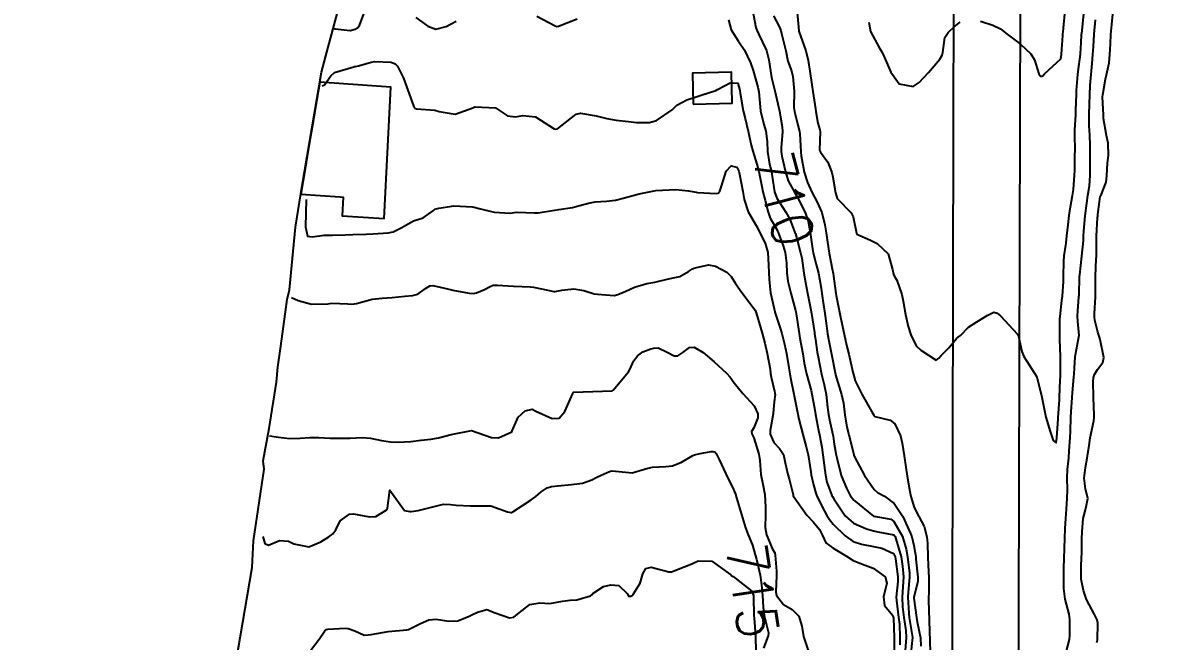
# Model space of a CAD drawing. Header units: metres. Extents: x 298520 to 308411, y 7433745 to 7450750.
# Drawn here: x 300935.2 to 301048.4, y 7443324.6 to 7443385.9 of the extents above; entities that cross this region are included whole.
import ezdxf
from ezdxf.enums import TextEntityAlignment as Align

# ---------------------------------------------------------------- set-up
doc = ezdxf.new("R2010")
doc.units = ezdxf.units.M
doc.header["$LTSCALE"] = 10
doc.linetypes.add('DASHED', pattern=[0.75, 0.5, -0.25])
for name, color, linetype in [('Area', 45, 'Continuous'), ('Cotas', 45, 'Continuous'), ('Curvas de Nivel 1m', 11, 'Continuous'), ('Curvas de Nivel 5m', 15, 'Continuous'), ('Edificações', 30, 'Continuous'), ('Vias Primárias', 230, 'Continuous'), ('Vias Secundárias', 230, 'DASHED')]:
    doc.layers.add(name, color=color, linetype=linetype)
doc.styles.add('Style-STANDARD', font='STANDARD.shx')

msp = doc.modelspace()

# ---------------------------------------------------------------- linework, layer by layer
at = {"layer": 'Area'}
msp.add_polyline3d([(300955.6, 7443318.17, 716.4), (300957.92, 7443331.9, 715.59), (300958.06, 7443334.55, 717.83), (300959.12, 7443341.64, 716.71), (300959.04, 7443342.46, 716.89), (300959.61, 7443345.66, 713.84), (300960.35, 7443350.25, 713.83), (300960.49, 7443351.75, 713.84), (300960.78, 7443353.83, 713.9), (300961.4, 7443358.46, 715.91), (300961.65, 7443359.43, 712.91), (300962.22, 7443365.63, 715.07), (300962.9, 7443369.76, 714.84), (300963.89, 7443375.57, 715.62), (300964.82, 7443380.98, 712.06), (300965.23, 7443382.6, 719.17), (300966.51, 7443387.26, 718.54)], dxfattribs=at)
at = {"layer": 'Curvas de Nivel 1m', "flags": 128}
for points, elevation in [([(301007.56, 7443387.15), (301007.89, 7443385.41), (301007.97, 7443385.14), (301008.15, 7443384.78), (301008.93, 7443383.13), (301009.18, 7443382.19), (301009.33, 7443381.12), (301009.44, 7443380.46), (301009.75, 7443379.12), (301010.06, 7443377.83), (301010.22, 7443377.11), (301010.5, 7443375.56), (301010.52, 7443375.11), (301010.38, 7443373.47), (301010.38, 7443373.11), (301010.46, 7443372.65), (301010.83, 7443371.1), (301011.1, 7443370.23), (301011.71, 7443369.09), (301011.96, 7443368.69), (301012.77, 7443367.08), (301013.06, 7443366.22), (301013.27, 7443365.08), (301013.49, 7443363.48), (301013.58, 7443363.07), (301013.88, 7443361.94), (301014.08, 7443361.07), (301014.35, 7443359.57), (301014.42, 7443359.06), (301014.52, 7443358.37), (301014.73, 7443357.06), (301014.86, 7443356.11), (301015, 7443355.05), (301015.11, 7443354.37), (301015.38, 7443353.05), (301015.75, 7443351.2), (301015.78, 7443351.04), (301015.79, 7443350.99), (301016.37, 7443349.03), (301016.56, 7443348.18), (301016.71, 7443347.03), (301016.92, 7443345.79), (301017.1, 7443345.03), (301017.59, 7443343.09), (301017.6, 7443343.02), (301017.65, 7443342.87), (301018.65, 7443341.01), (301019.61, 7443339.63), (301019.94, 7443339.32), (301020.63, 7443338.98), (301021.59, 7443338.25), (301022.46, 7443336.96), (301023.23, 7443335.28), (301023.34, 7443334.95), (301023.54, 7443334.09), (301023.73, 7443333.14), (301023.75, 7443332.95), (301023.76, 7443332.72), (301023.94, 7443330.95), (301023.93, 7443330.52), (301023.56, 7443328.95), (301023.56, 7443328.87), (301023.81, 7443326.95), (301023.89, 7443326.51), (301024.22, 7443324.94), (301024.25, 7443324.11)], 709), ([(301009.62, 7443386.57), (301010.16, 7443385.57), (301010.31, 7443385.27), (301010.37, 7443385.11), (301010.44, 7443384.81), (301010.84, 7443383.1), (301011.07, 7443382.06), (301011.41, 7443381.1), (301011.56, 7443380.56), (301011.68, 7443379.09), (301011.66, 7443377.49), (301011.71, 7443377.09), (301011.77, 7443376.81), (301012.04, 7443375.73), (301012.2, 7443375.09), (301012.23, 7443374.89), (301012.35, 7443373.09), (301012.39, 7443372.7), (301012.67, 7443371.08), (301012.99, 7443370.06), (301013.44, 7443369.08), (301013.95, 7443368.11), (301014.41, 7443367.06), (301014.73, 7443365.87), (301014.87, 7443365.06), (301014.99, 7443364.14), (301015.14, 7443363.05), (301015.44, 7443361.48), (301015.54, 7443361.04), (301015.59, 7443360.77), (301015.81, 7443359.04), (301015.84, 7443358.85), (301016.2, 7443357.04), (301016.31, 7443356.53), (301016.65, 7443355.03), (301016.87, 7443353.94), (301017.09, 7443353.03), (301017.51, 7443351.26), (301017.56, 7443351.02), (301017.74, 7443350.41), (301018.42, 7443349.01), (301019.38, 7443347.32), (301019.57, 7443347), (301019.69, 7443346.87), (301021.21, 7443346.49), (301021.68, 7443346.12), (301022.22, 7443344.96), (301022.4, 7443344.23), (301022.6, 7443342.96), (301022.77, 7443341.83), (301022.89, 7443340.96), (301023.15, 7443339.42), (301023.24, 7443338.95), (301023.59, 7443337.85), (301024.06, 7443336.94), (301024.59, 7443335.96), (301024.83, 7443334.93), (301024.89, 7443334.27), (301024.95, 7443332.93), (301025, 7443331.45), (301025.03, 7443330.93), (301025.03, 7443329.39), (301025.01, 7443328.93), (301025.04, 7443327.36), (301025.06, 7443326.93), (301025.11, 7443325.26), (301025.13, 7443324.93), (301025.17, 7443323.18)], 708), ([(301011.98, 7443386.9), (301012.14, 7443385.09), (301012.15, 7443385.04), (301012.85, 7443383.08), (301013.06, 7443382.13), (301013.24, 7443381.08), (301013.45, 7443379.72), (301013.53, 7443379.08), (301013.79, 7443377.34), (301013.83, 7443377.07), (301014.04, 7443375.94), (301014.24, 7443375.27), (301014.27, 7443375.07), (301014.21, 7443373.26), (301014.29, 7443373.07), (301015.01, 7443372.08), (301015.41, 7443371.05), (301015.52, 7443370.59), (301015.78, 7443369.04), (301015.95, 7443368.48), (301017.32, 7443367.03), (301017.55, 7443366.64), (301017.86, 7443365.02), (301017.88, 7443364.98), (301017.91, 7443364.92), (301019.26, 7443364.35), (301019.9, 7443364.01), (301021.02, 7443362.98), (301021.43, 7443361.42), (301021.52, 7443360.98), (301021.63, 7443360.75), (301021.86, 7443360.37), (301022.37, 7443358.96), (301022.5, 7443358.29), (301022.72, 7443356.96), (301022.99, 7443355.77), (301023.24, 7443354.96), (301023.78, 7443353.87), (301024.26, 7443353.43), (301025.02, 7443352.93), (301025.77, 7443352.43), (301026.04, 7443352.65), (301026.26, 7443352.92), (301027.01, 7443353.68), (301027.79, 7443354.59), (301027.96, 7443354.73), (301028.18, 7443354.9), (301028.97, 7443355.72), (301029.81, 7443356.23), (301030.81, 7443356.86), (301031.48, 7443357.2), (301031.82, 7443357.11), (301032.16, 7443356.85), (301033.8, 7443355.05), (301033.89, 7443354.92), (301033.92, 7443354.83), (301034.25, 7443353.3), (301034.46, 7443352.82), (301035.74, 7443350.8), (301036.25, 7443348.79), (301036.38, 7443348.12), (301036.64, 7443346.79), (301037.08, 7443345.39), (301037.27, 7443344.78), (301037.36, 7443344.48), (301037.67, 7443344.24), (301037.72, 7443344.73), (301037.73, 7443344.78), (301037.86, 7443346.61), (301037.87, 7443346.78), (301037.99, 7443348.51), (301038, 7443348.78), (301038.07, 7443350.45), (301038.08, 7443350.78), (301038.11, 7443352.43), (301038.11, 7443352.78), (301038.04, 7443354.53), (301038.04, 7443354.78), (301038.03, 7443356.55), (301038.05, 7443356.78), (301038.24, 7443358.37), (301038.28, 7443358.78), (301038.39, 7443360.24), (301038.4, 7443360.77), (301038.42, 7443362.23), (301038.47, 7443362.77), (301038.64, 7443364.03), (301038.73, 7443364.77), (301038.85, 7443365.85), (301038.95, 7443366.77), (301039.07, 7443367.64), (301039.3, 7443368.77), (301039.38, 7443369.36), (301039.48, 7443370.77), (301039.5, 7443371.25), (301039.53, 7443372.76), (301039.54, 7443373.24), (301039.52, 7443374.77), (301039.53, 7443375.27), (301039.6, 7443376.76), (301039.61, 7443377.21), (301039.67, 7443378.76), (301039.69, 7443379.16), (301039.8, 7443380.76), (301039.83, 7443381.04), (301040.07, 7443382.76), (301040.07, 7443382.82), (301040.14, 7443383.88), (301040.19, 7443384.72), (301040.19, 7443384.76), (301040.2, 7443384.8), (301040.41, 7443386.75)], 707), ([(301030.16, 7443386.03), (301031.38, 7443385.64), (301032.16, 7443385.26), (301032.67, 7443384.84), (301034.14, 7443383.74), (301035.16, 7443382.81), (301035.51, 7443382.2), (301035.96, 7443380.8), (301036.01, 7443380.71), (301036.1, 7443380.6), (301036.3, 7443380.6), (301036.5, 7443380.8), (301037.33, 7443381.57), (301038.12, 7443382.3), (301038.18, 7443382.73), (301038.18, 7443382.78), (301038.33, 7443384.6), (301038.34, 7443384.78), (301038.37, 7443384.99), (301038.51, 7443386.77)], 706), ([(301041.69, 7443324.46), (301041.75, 7443324.73), (301041.78, 7443326.39), (301041.72, 7443326.73), (301041.46, 7443327.25), (301040.68, 7443328.74), (301040.36, 7443329.61), (301040.14, 7443330.75), (301040.14, 7443332.14), (301040.19, 7443332.75), (301040.22, 7443333.43), (301040.22, 7443334.75), (301040.23, 7443335.42), (301040.34, 7443336.75), (301040.59, 7443337.74), (301040.81, 7443338.74), (301040.57, 7443339.7), (301040.43, 7443340.75), (301040.58, 7443341.81), (301040.75, 7443342.74), (301040.93, 7443344), (301041.05, 7443344.74), (301041.39, 7443346.43), (301041.44, 7443346.73), (301041.44, 7443346.99), (301041.36, 7443348.74), (301041.34, 7443350.34), (301041.37, 7443350.74), (301041.45, 7443351.03), (301041.75, 7443351.52), (301042.29, 7443352.2), (301042.39, 7443352.72), (301042.04, 7443354.48), (301041.96, 7443354.73), (301041.8, 7443355.22), (301041.49, 7443356.42), (301041.46, 7443356.74), (301041.47, 7443357.08), (301041.55, 7443358.73), (301041.57, 7443360.45), (301041.58, 7443360.73), (301041.64, 7443362.5), (301041.66, 7443362.73), (301041.67, 7443362.95), (301041.65, 7443364.73), (301041.77, 7443366.57), (301041.79, 7443366.73), (301041.8, 7443366.87), (301041.95, 7443368.12), (301042.04, 7443368.65), (301042.08, 7443368.73), (301042.61, 7443370.09), (301042.7, 7443370.72), (301042.77, 7443371.95), (301042.87, 7443372.72), (301042.81, 7443373.93), (301042.65, 7443374.72), (301042.37, 7443376.4), (301042.35, 7443376.73), (301042.27, 7443378.53), (301042.28, 7443378.73), (301042.55, 7443380.28), (301042.66, 7443380.72), (301042.92, 7443381.92), (301043, 7443382.72), (301043.06, 7443383.8), (301043.1, 7443384.72), (301043.17, 7443385.71), (301043.29, 7443386.72)], 709), ([(301019.1, 7443385.94), (301019.26, 7443385), (301020.13, 7443383.36), (301020.36, 7443382.99), (301020.6, 7443382.5), (301021.28, 7443380.98), (301022.09, 7443379.83), (301023.48, 7443379.57), (301024.09, 7443379.97), (301024.99, 7443380.94), (301026.12, 7443382.28), (301026.36, 7443382.67), (301026.42, 7443382.92), (301026.64, 7443384.42), (301026.94, 7443384.91), (301027.57, 7443385.5), (301028.16, 7443385.95)], 706), ([(301038.67, 7443323.52), (301038.98, 7443324.76), (301039.03, 7443325.17), (301039.03, 7443326.76), (301038.94, 7443327.28), (301038.57, 7443328.77), (301038.44, 7443329.83), (301038.41, 7443330.77), (301038.42, 7443331.87), (301038.45, 7443332.77), (301038.5, 7443333.82), (301038.53, 7443334.77), (301038.56, 7443335.77), (301038.61, 7443336.77), (301038.68, 7443337.67), (301038.76, 7443338.77), (301038.78, 7443339.6), (301038.76, 7443340.77), (301038.79, 7443341.61), (301038.91, 7443342.77), (301038.96, 7443343.46), (301039.04, 7443344.77), (301039.07, 7443345.38), (301039.11, 7443346.77), (301039.14, 7443347.32), (301039.25, 7443348.76), (301039.29, 7443349.21), (301039.41, 7443350.76), (301039.44, 7443351.08), (301039.55, 7443352.76), (301039.58, 7443352.96), (301039.79, 7443354.02), (301039.92, 7443354.76), (301039.93, 7443354.89), (301039.81, 7443356.32), (301039.78, 7443356.76), (301039.78, 7443356.79), (301039.82, 7443357.32), (301039.92, 7443358.68), (301039.92, 7443358.76), (301039.93, 7443358.84), (301039.99, 7443360.76), (301040, 7443360.9), (301040.22, 7443362.75), (301040.36, 7443364.3), (301040.37, 7443364.75), (301040.4, 7443365.23), (301040.55, 7443366.75), (301040.71, 7443367.99), (301040.82, 7443368.75), (301040.96, 7443369.73), (301041.03, 7443370.74), (301041.05, 7443371.8), (301041.05, 7443372.74), (301041.04, 7443373.72), (301041, 7443374.75), (301040.95, 7443375.66), (301040.95, 7443376.75), (301040.97, 7443377.84), (301041, 7443378.75), (301041.05, 7443379.7), (301041.12, 7443380.74), (301041.22, 7443381.85), (301041.3, 7443382.74), (301041.35, 7443383.53), (301041.44, 7443384.74), (301041.58, 7443386.16)], 708), ([(300964.87, 7443379.63), (300965.1, 7443379.72), (300965.75, 7443380.61), (300966.1, 7443380.96), (300968.02, 7443381.52), (300968.1, 7443381.53), (300968.18, 7443381.53), (300968.49, 7443381.61), (300969.74, 7443381.96), (300970.11, 7443382.03), (300971.72, 7443381.97), (300972.11, 7443381.82), (300972.34, 7443381.57), (300972.93, 7443380.39), (300973.25, 7443379.55), (300973.95, 7443377.65), (300973.98, 7443377.54), (300974, 7443377.49), (300974.05, 7443377.42), (300974.23, 7443377.36), (300976.05, 7443377.21), (300976.48, 7443377.09), (300978.05, 7443376.83), (300979.93, 7443377.47), (300980, 7443377.53), (300980.05, 7443377.54), (300982.05, 7443377.45), (300983.26, 7443376.64), (300984.04, 7443376.55), (300984.78, 7443376.68), (300986.04, 7443376.57), (300987.89, 7443375.38), (300988.03, 7443375.34), (300988.21, 7443375.38), (300990.05, 7443376.81), (300990.48, 7443376.92), (300992.05, 7443376.64), (300993.11, 7443376.38), (300994.04, 7443376.22), (300995.25, 7443376.08), (300996.04, 7443376), (300997.33, 7443375.98), (300998.04, 7443376.19), (300999.57, 7443377.24), (300999.81, 7443377.48), (301000.06, 7443377.72), (301001.05, 7443378.24), (301002.07, 7443378.58), (301002.56, 7443378.72), (301003.9, 7443379.18), (301004.08, 7443379.26), (301005.34, 7443379.92), (301006.09, 7443379.9), (301006.3, 7443379.16), (301006.34, 7443378.89), (301006.64, 7443377.15), (301006.82, 7443376.38), (301007.11, 7443375.15), (301007.41, 7443373.76), (301007.57, 7443373.14), (301007.99, 7443371.87), (301008.19, 7443371.14), (301008.48, 7443369.64), (301008.59, 7443369.13), (301008.82, 7443368.26), (301009.09, 7443367.12), (301009.31, 7443366.5), (301009.92, 7443365.45), (301010.04, 7443365.23), (301010.1, 7443365.11), (301010.59, 7443363.79), (301010.79, 7443363.1), (301010.92, 7443362.05), (301010.95, 7443361.1), (301011.04, 7443360.28), (301011.34, 7443359.09), (301011.82, 7443357.37), (301011.87, 7443357.09), (301011.88, 7443357.02), (301012.19, 7443355.09), (301012.26, 7443354.61), (301012.53, 7443353.08), (301012.69, 7443352.15), (301012.92, 7443351.08), (301013.36, 7443349.44), (301013.45, 7443349.07), (301013.7, 7443347.69), (301013.81, 7443347.07), (301014.11, 7443345.49), (301014.19, 7443345.06), (301014.42, 7443343.82), (301014.54, 7443343.06), (301014.66, 7443342.03), (301014.78, 7443341.05), (301014.93, 7443340.37), (301015.43, 7443339.04), (301015.48, 7443338.92), (301015.6, 7443338.72), (301016.74, 7443337.03), (301017.57, 7443336.28), (301018.84, 7443335.73), (301019.56, 7443335.52), (301019.99, 7443335.43), (301021.55, 7443335.13), (301021.7, 7443334.97), (301021.78, 7443334.74), (301022.28, 7443332.96), (301022.44, 7443332.04), (301022.52, 7443330.96), (301022.47, 7443329.98), (301022.4, 7443328.96), (301022.44, 7443327.99), (301022.57, 7443326.96), (301022.76, 7443325.65), (301022.78, 7443324.96), (301022.69, 7443323.69)], 711), ([(300963.28, 7443368.37), (300963.26, 7443367.01), (300963.24, 7443365.64), (300963.43, 7443364.72), (300963.9, 7443364.66), (300965.09, 7443364.84), (300965.9, 7443364.83), (300967.15, 7443364.87), (300967.91, 7443364.91), (300969.24, 7443364.93), (300969.91, 7443364.95), (300971.41, 7443365.07), (300971.91, 7443365.17), (300972.7, 7443365.56), (300973.92, 7443366.26), (300974.89, 7443366.56), (300975.93, 7443367.29), (300976.05, 7443367.4), (300976.44, 7443367.51), (300977.72, 7443367.72), (300977.94, 7443367.73), (300979.77, 7443367.63), (300979.94, 7443367.62), (300980.44, 7443367.46), (300981.93, 7443367.11), (300983.52, 7443367.02), (300983.93, 7443367.08), (300984.23, 7443367.12), (300985.93, 7443367.03), (300986.29, 7443367.03), (300987.93, 7443367.3), (300988.34, 7443367.37), (300989.71, 7443367.58), (300989.94, 7443367.63), (300991.29, 7443367.99), (300991.94, 7443368.12), (300993.06, 7443368.2), (300993.95, 7443368.31), (300994.74, 7443368.5), (300995.96, 7443368.84), (300996.31, 7443368.93), (300997.96, 7443369.26), (300999.96, 7443369.36), (301001.2, 7443369.22), (301001.96, 7443369.08), (301002.1, 7443369.07), (301003.96, 7443368.97), (301004.15, 7443369), (301004.31, 7443369.18), (301004.49, 7443369.7), (301004.95, 7443371.18), (301005.45, 7443371.71), (301005.99, 7443371.58), (301006.19, 7443371.16), (301006.26, 7443370.87), (301006.58, 7443369.15), (301006.73, 7443368.38), (301007.12, 7443367.15), (301007.92, 7443365.78), (301008.14, 7443365.36), (301008.24, 7443365.14), (301008.8, 7443364.03), (301009.07, 7443363.12), (301009.14, 7443361.85), (301009.16, 7443361.12), (301009.19, 7443360.45), (301009.35, 7443359.12), (301009.81, 7443357.11), (301010.31, 7443355.61), (301010.45, 7443355.1), (301010.71, 7443354.03), (301010.91, 7443353.1), (301011.16, 7443351.69), (301011.25, 7443351.09), (301011.32, 7443350.68), (301011.65, 7443349.09), (301011.72, 7443348.75), (301012.05, 7443347.09), (301012.16, 7443346.61), (301012.54, 7443345.08), (301012.88, 7443343.86), (301013.06, 7443343.08), (301013.32, 7443341.38), (301013.37, 7443341.07), (301013.61, 7443340.1), (301013.82, 7443339.28), (301013.89, 7443339.07), (301014.45, 7443337.92), (301014.92, 7443337.05), (301015.18, 7443336.65), (301015.56, 7443336.19), (301016.75, 7443335.03), (301017.55, 7443334.49), (301018.35, 7443334.21), (301019.54, 7443333.98), (301020.36, 7443333.81), (301021.54, 7443333.29), (301021.69, 7443332.97), (301021.73, 7443332.76), (301021.96, 7443330.97), (301021.95, 7443330.51), (301021.81, 7443328.97), (301021.82, 7443328.63), (301022.04, 7443326.96), (301022.12, 7443326.29), (301022.17, 7443324.96), (301022.15, 7443324.24)], 712), ([(300961.83, 7443358.66), (300962.51, 7443358.36), (300963.83, 7443357.98), (300965.43, 7443358.04), (300965.83, 7443358.08), (300967.43, 7443358.03), (300967.83, 7443357.99), (300968.27, 7443358.05), (300969.83, 7443358.48), (300970.82, 7443358.6), (300971.83, 7443358.65), (300973.08, 7443358.8), (300973.84, 7443358.86), (300974.38, 7443358.99), (300975.12, 7443359.53), (300975.56, 7443359.81), (300975.85, 7443359.83), (300977.29, 7443359.51), (300977.84, 7443359.38), (300979.44, 7443359.07), (300979.84, 7443359.05), (300980.19, 7443359.12), (300980.99, 7443359.46), (300981.55, 7443359.75), (300981.85, 7443359.86), (300982.27, 7443359.87), (300983.85, 7443359.77), (300985.53, 7443359.72), (300985.85, 7443359.69), (300987.24, 7443359.39), (300987.84, 7443359.25), (300987.98, 7443359.24), (300988.63, 7443359.37), (300989.84, 7443359.52), (300990.83, 7443359.34), (300991.84, 7443359.03), (300992.19, 7443358.97), (300993.84, 7443358.86), (300994.2, 7443358.94), (300994.99, 7443359.29), (300995.85, 7443359.69), (300997.07, 7443360.05), (300997.85, 7443360.18), (300999.08, 7443360.46), (300999.86, 7443360.64), (301000.33, 7443360.75), (301001.19, 7443361.22), (301001.6, 7443361.48), (301001.87, 7443361.61), (301003.19, 7443361.88), (301003.87, 7443361.76), (301005.01, 7443361.17), (301005.44, 7443360.74), (301005.85, 7443360.03), (301006.5, 7443359.15), (301007.82, 7443357.39), (301007.9, 7443357.14), (301008.34, 7443355.67), (301008.5, 7443355.13), (301008.77, 7443354.12), (301009.02, 7443353.12), (301009.31, 7443351.56), (301009.35, 7443351.12), (301009.39, 7443350.76), (301009.73, 7443349.36), (301009.77, 7443349.16), (301009.78, 7443349.11), (301009.79, 7443349.05), (301009.71, 7443348.3), (301009.61, 7443347.2), (301009.6, 7443347.12), (301009.31, 7443345.49), (301009.31, 7443345.12), (301009.66, 7443344.3), (301010.23, 7443343.68), (301010.63, 7443343.11), (301010.8, 7443342.26), (301011.05, 7443341.1), (301011.19, 7443340.67), (301011.57, 7443339.09), (301011.58, 7443339.06), (301011.6, 7443339.01), (301012.95, 7443337.08), (301013.57, 7443336.43), (301014.18, 7443335.68), (301014.49, 7443335.06), (301014.82, 7443334.33), (301015.54, 7443333.81), (301016.87, 7443333.03), (301017.53, 7443332.58), (301018.21, 7443332.33), (301019.52, 7443331.82), (301020.71, 7443330.98), (301020.87, 7443330.35), (301020.54, 7443328.98), (301020.64, 7443328.15), (301021.46, 7443327.15), (301021.51, 7443326.97), (301021.52, 7443326.91), (301021.59, 7443324.97), (301021.59, 7443324.81), (301021.6, 7443322.97)], 713), ([(300959.66, 7443344.95), (300960.56, 7443344.8), (300961.66, 7443344.68), (300962.7, 7443344.71), (300963.66, 7443344.79), (300964.54, 7443344.78), (300965.66, 7443344.73), (300966.57, 7443344.73), (300967.66, 7443344.73), (300968.84, 7443344.78), (300969.66, 7443344.73), (300970.75, 7443344.49), (300971.66, 7443344.34), (300972.41, 7443344.31), (300973.66, 7443344.37), (300974.69, 7443344.51), (300975.66, 7443344.61), (300976.42, 7443344.75), (300977.67, 7443345.07), (300979.67, 7443345.47), (300981.67, 7443344.77), (300982.35, 7443344.76), (300983.67, 7443345.35), (300983.72, 7443345.43), (300984.31, 7443346.81), (300985.02, 7443347.41), (300985.7, 7443347.58), (300986.07, 7443347.4), (300987.69, 7443346.66), (300988.37, 7443346.69), (300988.95, 7443347.36), (300989.72, 7443349.15), (300989.81, 7443349.26), (300991.72, 7443349.33), (300993.63, 7443349.4), (300993.72, 7443349.46), (300995.26, 7443351.29), (300995.43, 7443351.6), (300995.76, 7443352.33), (300996.16, 7443352.89), (300996.67, 7443353.27), (300997.48, 7443353.56), (300997.78, 7443353.64), (300998.19, 7443353.67), (300999.09, 7443353.24), (300999.77, 7443352.86), (301000.14, 7443352.86), (301000.63, 7443353.22), (301001.3, 7443353.69), (301001.78, 7443353.73), (301002.66, 7443353.2), (301003.76, 7443352.29), (301004.96, 7443351.17), (301005.34, 7443350.76), (301005.73, 7443350.21), (301006.58, 7443349.15), (301007.7, 7443347.93), (301008.08, 7443347.14), (301008.08, 7443346.74), (301007.68, 7443345.74), (301007.45, 7443345.37), (301007.49, 7443345.14), (301007.67, 7443344.74), (301008.19, 7443343.13), (301008.27, 7443342.51), (301008.38, 7443341.13), (301008.58, 7443340.16), (301008.76, 7443339.13), (301008.84, 7443337.88), (301008.85, 7443337.13), (301008.82, 7443335.87), (301008.94, 7443335.13), (301009.54, 7443333.73), (301009.75, 7443333.34), (301009.81, 7443333.12), (301009.94, 7443331.54), (301009.93, 7443331.11), (301009.87, 7443329.49), (301009.93, 7443329.11), (301010.61, 7443328.24), (301011.47, 7443327.75), (301012.14, 7443327.08), (301012.43, 7443326.1), (301012.62, 7443325.08), (301013.21, 7443323.28)], 714), ([(300963.73, 7443323.67), (300964.58, 7443324.81), (300965.15, 7443325.64), (300965.31, 7443325.77), (300965.44, 7443325.8), (300967.17, 7443325.89), (300967.44, 7443325.87), (300968.12, 7443325.61), (300969.03, 7443325.2), (300969.43, 7443325.22), (300969.75, 7443325.27), (300971.43, 7443325.57), (300973.27, 7443325.71), (300973.44, 7443325.75), (300974.63, 7443326.34), (300975.45, 7443326.72), (300976.19, 7443326.77), (300977.45, 7443326.58), (300978.32, 7443326.62), (300979.46, 7443327.08), (300979.72, 7443327.21), (300980.28, 7443327.46), (300981.19, 7443327.73), (300981.46, 7443327.65), (300981.94, 7443327.45), (300983.46, 7443326.92), (300983.9, 7443326.98), (300984.41, 7443327.42), (300985.47, 7443328.25), (300986.47, 7443328.39), (300987.47, 7443328.35), (300988.7, 7443328.58), (300989.48, 7443328.68), (300990.12, 7443328.7), (300991.48, 7443329.09), (300991.61, 7443329.2), (300991.71, 7443329.33), (300992.79, 7443330.02), (300993.49, 7443330.19), (300994.3, 7443330.11), (300995.14, 7443329.29), (300995.26, 7443329.07), (300995.48, 7443329.07), (300995.62, 7443329.14), (300995.75, 7443329.28), (300996.41, 7443330.35), (300996.67, 7443331.27), (300996.97, 7443331.81), (300997.51, 7443331.92), (300999.27, 7443331.48), (300999.51, 7443331.47), (301000.77, 7443331.96), (301001.52, 7443332.28), (301002.17, 7443332.56), (301003.52, 7443332.54), (301005.4, 7443331.16), (301005.45, 7443331.11), (301005.5, 7443331.08), (301005.65, 7443331.01), (301007.49, 7443329.57), (301007.64, 7443329.14), (301007.65, 7443328.96), (301007.69, 7443327.14), (301007.72, 7443326.88), (301007.85, 7443325.14), (301007.85, 7443324.72), (301007.93, 7443323.13)], 716)]:
    msp.add_lwpolyline(points, dxfattribs=dict(at, elevation=elevation))
at = {"layer": 'Curvas de Nivel 5m', "flags": 128}
for points, elevation in [([(300966.08, 7443385.3), (300966.15, 7443385.26), (300967.64, 7443385.11), (300968.15, 7443385.23), (300968.39, 7443385.37), (300968.57, 7443385.61), (300969.02, 7443386.75)], 710), ([(300986.16, 7443386.52), (300987.98, 7443385.56), (300988.15, 7443385.49), (300988.31, 7443385.54), (300990.16, 7443386.26)], 710), ([(300974.16, 7443386.41), (300975.36, 7443385.53), (300976.15, 7443385.24), (300977.17, 7443385.5), (300978.16, 7443386.02)], 710), ([(301005.16, 7443386.17), (301005.45, 7443385.17), (301006.14, 7443384.1), (301006.76, 7443383.15), (301007.35, 7443381.91), (301007.63, 7443381.14), (301008.09, 7443379.49), (301008.15, 7443379.2), (301008.16, 7443379.14), (301008.18, 7443379.04), (301008.35, 7443377.14), (301008.69, 7443375.78), (301008.87, 7443375.13), (301009, 7443374.1), (301009.05, 7443373.12), (301009.24, 7443371.87), (301009.42, 7443371.12), (301009.51, 7443370.65), (301009.74, 7443369.11), (301009.95, 7443368.49), (301010.87, 7443367.1), (301011.25, 7443366.42), (301011.76, 7443365.09), (301011.8, 7443364.98), (301011.91, 7443364.63), (301012.31, 7443363.09), (301012.43, 7443362.54), (301012.65, 7443361.08), (301012.81, 7443360.13), (301013.01, 7443359.08), (301013.31, 7443357.59), (301013.4, 7443357.07), (301013.69, 7443355.18), (301013.7, 7443355.07), (301013.79, 7443354.49), (301013.96, 7443353.25), (301013.99, 7443353.07), (301014.05, 7443352.79), (301014.4, 7443351.06), (301014.66, 7443349.99), (301014.86, 7443349.05), (301015, 7443347.76), (301015.08, 7443347.05), (301015.18, 7443346.54), (301015.51, 7443345.04), (301015.54, 7443344.91), (301015.66, 7443344.12), (301015.86, 7443343.04), (301015.92, 7443342.76), (301016.36, 7443341.03), (301016.87, 7443339.77), (301017.25, 7443339.02), (301017.6, 7443338.56), (301019.55, 7443337), (301019.57, 7443336.99), (301021.28, 7443336.68), (301021.57, 7443336.45), (301022.41, 7443334.96), (301022.79, 7443333.71), (301022.93, 7443332.96), (301023.12, 7443331.34), (301023.12, 7443330.95), (301022.99, 7443329.45), (301022.97, 7443328.96), (301023.05, 7443327.37), (301023.1, 7443326.95), (301023.42, 7443324.96), (301023.21, 7443323.16)], 710), ([(300959, 7443334.96), (300959.18, 7443334.29), (300959.54, 7443334.13), (300960.66, 7443334.58), (300961.54, 7443334.5), (300962.08, 7443334.23), (300963.54, 7443333.95), (300964.76, 7443334.43), (300965.55, 7443334.95), (300965.95, 7443335.23), (300966.23, 7443335.63), (300966.66, 7443336.53), (300967.58, 7443337.2), (300967.97, 7443337.22), (300969.57, 7443336.91), (300970.2, 7443336.96), (300971.23, 7443337.57), (300971.37, 7443337.79), (300971.6, 7443339.57), (300973.03, 7443337.56), (300973.58, 7443337.44), (300973.69, 7443337.44), (300974.41, 7443337.54), (300975.59, 7443337.84), (300976.92, 7443338.18), (300977.59, 7443338.14), (300978.17, 7443338.07), (300979.59, 7443338.02), (300981.02, 7443338.02), (300981.59, 7443338.02), (300983.24, 7443337.43), (300983.58, 7443337.34), (300983.66, 7443337.35), (300983.79, 7443337.43), (300985.6, 7443338.62), (300986.06, 7443338.94), (300986.61, 7443339.39), (300987.19, 7443339.8), (300987.61, 7443339.92), (300988.24, 7443340), (300989.61, 7443340.13), (300990.68, 7443340.27), (300991.62, 7443340.6), (300992.11, 7443340.84), (300993.14, 7443341.31), (300993.48, 7443341.45), (300993.63, 7443341.47), (300995.62, 7443341.28), (300997.16, 7443341.74), (300997.63, 7443341.83), (300998.97, 7443341.9), (300999.63, 7443341.99), (301000.52, 7443342.34), (301001.65, 7443343), (301001.79, 7443343.07), (301002.36, 7443343.2), (301003.44, 7443343.41), (301003.66, 7443343.41), (301003.82, 7443343.35), (301003.95, 7443343.19), (301004.24, 7443342.59), (301004.91, 7443341.17), (301005.15, 7443340.7), (301005.61, 7443339.79), (301005.85, 7443339.16), (301005.97, 7443338.79), (301006.47, 7443337.15), (301006.87, 7443335.84), (301007.13, 7443335.14), (301007.54, 7443334.1), (301007.83, 7443333.14), (301007.96, 7443332.71), (301008.32, 7443331.13), (301008.44, 7443330.19), (301008.54, 7443329.13), (301008.62, 7443327.98), (301008.71, 7443327.13), (301009.13, 7443325.43), (301009.11, 7443325.12), (301008.63, 7443323.92)], 715)]:
    msp.add_lwpolyline(points, dxfattribs=dict(at, elevation=elevation))
at = {"layer": 'Edificações'}
msp.add_lwpolyline([(301001.67, 7443377.82), (301005.53, 7443377.91), (301005.46, 7443380.97), (301001.6, 7443380.88)], close=True, dxfattribs=at)
at = {"layer": 'Edificações', "elevation": 714.89}
msp.add_lwpolyline([(300962.75, 7443368.88), (300966.65, 7443368.63), (300966.97, 7443368.6), (300966.85, 7443366.76), (300971.02, 7443366.48), (300971.69, 7443379.49), (300964.65, 7443379.98), (300964.36, 7443378.27), (300963.98, 7443376.1), (300963.69, 7443374.42), (300963.39, 7443372.66), (300963.18, 7443371.41)], close=True, dxfattribs=at)
at = {"layer": 'Vias Primárias'}
for points in [[(301061.28, 7443547.12), (301057.88, 7443539.49), (301055.14, 7443532.37, 0.006431), (301052.2, 7443524.43, 0.016648), (301049.5, 7443515.96, -0.003923), (301046.08, 7443504.19, 0.016671), (301043.82, 7443495.57, 0.010039), (301040.32, 7443478.67, 0.012189), (301037.9, 7443463.62, 0.017873), (301035.54, 7443439.88, 0.014134), (301034.12, 7443399.83), (301034.06, 7443375.92), (301033.94, 7443327.75), (301034.07, 7443249.31), (301034.14, 7443229.89), (301034.06, 7443199.74), (301034.28, 7443182.5, 0.022098), (301035.92, 7443153.99, 0.000407), (301037.78, 7443135.94, 0.012519), (301041.45, 7443107.43, 0.015968), (301047.81, 7443073.51, 0.006257), (301052.62, 7443052.91)], [(301027.52, 7443399.86), (301027.46, 7443375.94), (301027.34, 7443327.75), (301027.46, 7443249.76), (301027.54, 7443229.88), (301027.46, 7443199.71), (301027.68, 7443182.41, 0.022098), (301029.35, 7443153.32, 0.000407), (301031.21, 7443135.26, 0.012519), (301034.93, 7443106.42, 0.015968), (301041.36, 7443072.09, 0.006257), (301046.21, 7443051.33)]]:
    msp.add_lwpolyline(points, format="xyb", dxfattribs=at)
at = {"layer": 'Vias Secundárias'}
msp.add_lwpolyline([(301465.55, 7442973.32, 0), (301478.59, 7442967.28, -0.011668)], format="xyb", dxfattribs=at)

# ---------------------------------------------------------------- texts
at = {"layer": 'Cotas', "style": 'Style-STANDARD'}
for s, rotation, p in [('710', 284.9401, (301010.67, 7443368.4, 710)), ('715', 278.4312, (301007.55, 7443329.6, 715))]:
    msp.add_text(s, height=4, rotation=rotation, dxfattribs=at).set_placement(p, align=Align.MIDDLE_CENTER)

doc.saveas('drawing.dxf')
